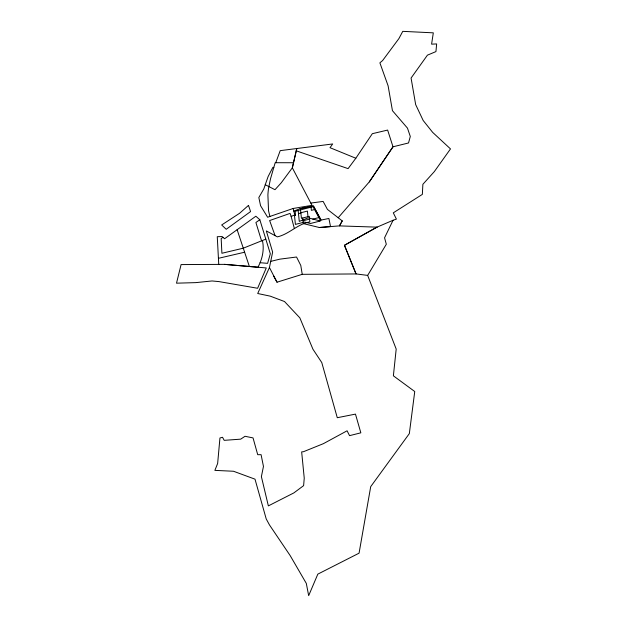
<?xml version="1.0" encoding="UTF-8"?>
<svg xmlns="http://www.w3.org/2000/svg" width="627" height="627" viewBox="0 0 627 627"><rect width="100%" height="100%" fill="white"/><g stroke="black" fill="none" stroke-linecap="round" stroke-linejoin="round"><path stroke-width="0.94" d="M369.295 181.932L393.019 146.796L408.53 142.964L410.301 136.474L407.472 128.127L392.447 110.681L388.105 85.813L379.884 62.833L382.619 60.537L398.897 38.6L402.761 31.35L433.312 32.839L431.595 44.156L436.643 43.937L435.945 51.594L427.434 55.152L411.077 78.046L415.662 104.584L423.17 120.478L432.669 132.383L450.492 148.912L434.346 171.579L422.88 184.299L422.347 194.386L393.301 212.835L396.405 219.113L393.066 220.257L384.563 237.798L386.318 244.248L367.657 275.394L396.193 349.067L393.38 375.816L414.745 391.522L409.329 433.618L370.714 486.623L359.067 553.171L317.826 574.128L308.672 595.65L306.305 583.392L290.168 555.585L269.485 524.948L266.224 518.944L255.001 479.169L233.51 471.253L214.873 470.375L217.647 463.478L219.944 437.967L222.546 437.293L224.192 440.342L240.713 439.151L245.024 436.282L253.042 437.912L257.713 454.693L261.083 454.677L263.458 466.425L261.388 476.638L268.356 505.887L293.859 492.908L303.617 485.643L304.244 478.174L301.658 451.902L303.476 451.714L323.36 443.681L347.092 430.796L349.545 435.647L360.838 432.826L355.47 414.11L337.279 417.715L321.776 362.555L312.951 349.231L299.847 317.858L284.517 301.532L270.245 296.156L257.713 293.514L269.445 267.502L272.643 252.117L266.334 230.924L277.369 236.873C289.243 234.169 297.762 223.815 309.863 221.895L309.291 216.331L301.422 218.337L300.552 209.873M296.798 148.528L292.339 167.817L281.264 182.786L274.987 189.707L265.252 184.714L268.113 176.571L272.855 167.37L273.819 167.37M265.252 184.714L263.826 188.899L258.833 197.529L260.558 205.68L267.619 217.24L293.154 208.47L312.003 205.342L292.339 167.817L296.79 148.536M275.755 162.714L280.214 150.645L332.686 143.959L330.006 147.682L355.83 158.239L372.336 133.684L387.635 130.071L392.996 146.773L369.279 181.908L338.196 217.749M342.24 220.876L339.442 225.877L319.308 227.507L303.296 223.573L302.723 218.008M355.83 158.239L348.095 168.632L296.265 150.833M218.752 264.39L217.263 236.7L222.06 236.544L224.591 238.738L255.855 216.229L259.829 219.724L255.902 222.507L261.561 240.854M222.938 237.312L221.166 238.542L221.903 253.269L243.284 248.19L265.817 239.146M376.992 227.123L344.435 245.282L356.042 273.921L367.657 275.394M393.066 220.257L377.015 227.146L344.458 245.306L356.058 273.944L302.23 274.328L277.016 282.205L273.513 275.825M294.384 228.589L291.124 216.417L294.761 214.959L293.154 208.47M293.812 211.119L300.074 208.658L313.437 206.04L321.008 220.093L328.909 218.478L330.523 226.598L319.3 227.523M300.85 212.765L307.418 211.087L307.99 216.66M298.491 213.642L300.874 213.031M314.542 209.543L311.384 210.351L311.063 207.192M303.013 220.79L309.581 219.113M312.802 219.137L318.884 217.577M270.699 261.388L279.846 259.155L296.54 257.015L300.788 265.456L302.23 274.328M218.431 258.316L244.624 252.219M300.074 208.658L313.437 206.048L321.016 220.077M310.812 203.062L323.14 201.424L327.435 209.402L342.264 220.9L339.458 225.892L377.015 227.146M224.615 264.367L181.093 264.586L176.508 283.177L195.765 282.628L212.059 280.959L218.98 281.601L257.611 288.263L266.287 267.941L224.615 264.367L257.924 267.22C262.36 259.186 264.445 249.577 262.423 240.509M293.514 162.738L275.175 162.714L270.527 178.758L268.583 188.053A97.232 76.306 -29.2 0 0 267.901 194.981L268.536 210.719L269.892 216.464M260.072 262.705L267.596 263.348L270.323 253.763L259.829 219.724M320.083 220.931L308.218 217.82L299.283 221.402L298.162 210.484M277.04 282.228L269.422 267.486M275.088 235.658L269.634 220.547L290.066 213.399L291.124 216.417M237.131 229.709L249.374 266.491M248.488 205.39L239.577 213.29L221.676 224.968L226.214 229.278L250.573 211.581L248.488 205.39M295.536 215.241L294.51 215.649L295.411 224.403L304.597 222.052L310.467 223.502L320.091 221.041L319.935 219.536L313.006 206.691L295.129 211.26L295.536 215.241"/></g></svg>
